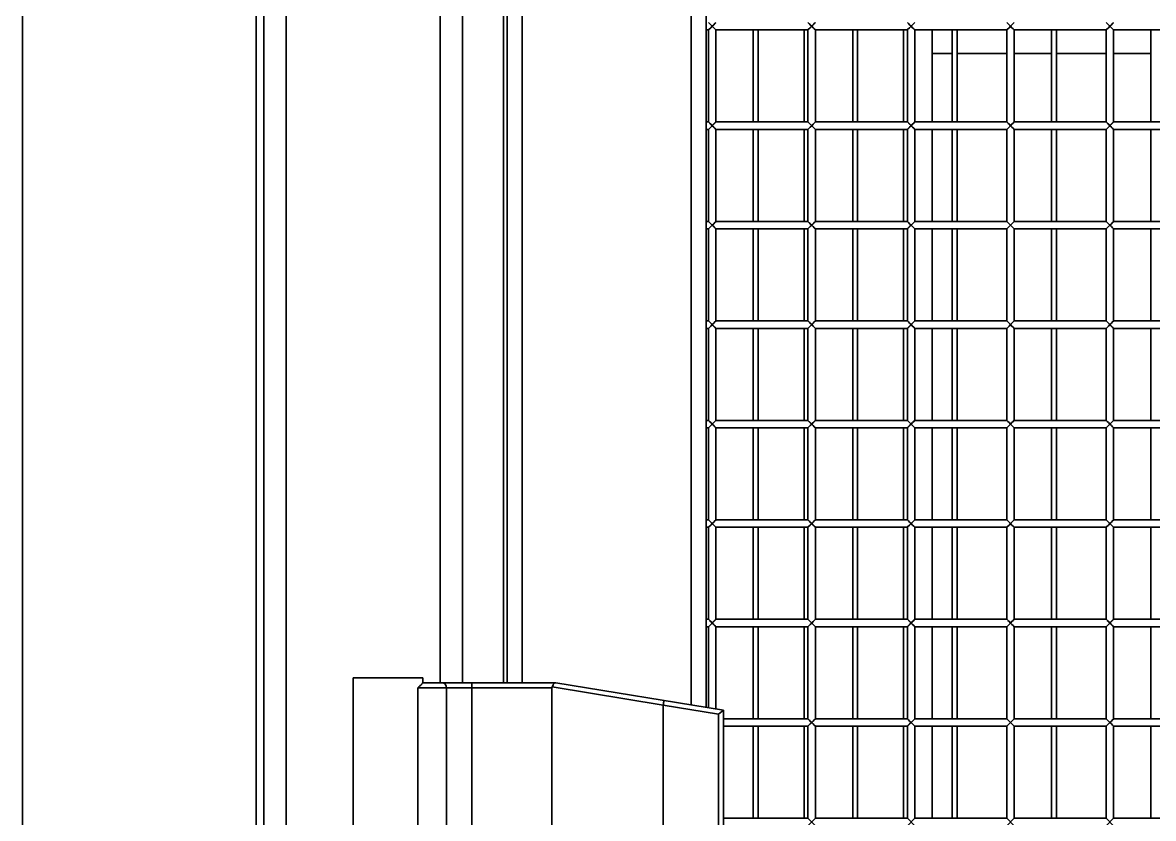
# Model space of a CAD drawing. Header units: millimetres. Extents: x 32496 to 166256, y 3504 to 23939.
# Drawn here: x 44252.6 to 44707.6, y 12470 to 12790 of the extents above; entities that cross this region are included whole.
import ezdxf

# ---------------------------------------------------------------- set-up
doc = ezdxf.new("R2010")
doc.units = ezdxf.units.MM
doc.layers.get('0').update_dxf_attribs({"lineweight": 35})

msp = doc.modelspace()

# ---------------------------------------------------------------- linework, layer by layer
at = {"linetype": 'Continuous'}
for p, q in [((44252.64, 13396.575), (44252.64, 10877.575)), ((44346.64, 13396.575), (44346.64, 10877.575)), ((44349.64, 13396.575), (44349.64, 10877.575)), ((44358.64, 10877.575), (44358.64, 13396.575)), ((44521.64, 12515.694), (44521.64, 13158.457)), ((44420.64, 12524.575), (44420.64, 13149.575)), ((44429.64, 12524.575), (44429.64, 13149.575)), ((44447.64, 12524.575), (44447.64, 13149.575)), ((44453.64, 13149.575), (44453.64, 12524.575)), ((44527.64, 13140.075), (44527.64, 12514.553)), ((44446.14, 13083.075), (44446.14, 12524.575)), ((44528.64, 12787.075), (44531.64, 12790.075)), ((44528.64, 12790.075), (44531.64, 12787.075)), ((44568.64, 12787.075), (44571.64, 12790.075)), ((44568.64, 12790.075), (44571.64, 12787.075)), ((44608.64, 12787.075), (44611.64, 12790.075)), ((44608.64, 12790.075), (44611.64, 12787.075)), ((44648.64, 12787.075), (44651.64, 12790.075)), ((44648.64, 12790.075), (44651.64, 12787.075)), ((44688.64, 12787.075), (44691.64, 12790.075)), ((44688.64, 12790.075), (44691.64, 12787.075)), ((44527.64, 12787.075), (44528.64, 12787.075)), ((44528.64, 12787.075), (44528.64, 12750.075)), ((44528.756, 12787.192), (44529.55, 12787.986)), ((44529.55, 12787.986), (44530.14, 12788.575)), ((44531.64, 12787.075), (44531.64, 12750.075)), ((44531.64, 12787.075), (44568.64, 12787.075)), ((44546.64, 12750.075), (44546.64, 12787.075)), ((44548.64, 12750.075), (44548.64, 12787.075)), ((44567.14, 12787.075), (44567.14, 12750.075)), ((44568.64, 12787.075), (44568.64, 12750.075)), ((44568.756, 12787.192), (44569.55, 12787.986)), ((44569.55, 12787.986), (44570.14, 12788.575)), ((44571.64, 12787.075), (44571.64, 12750.075)), ((44571.64, 12787.075), (44608.64, 12787.075)), ((44586.64, 12750.075), (44586.64, 12787.075)), ((44588.64, 12750.075), (44588.64, 12787.075)), ((44607.14, 12787.075), (44607.14, 12750.075)), ((44608.64, 12787.075), (44608.64, 12750.075)), ((44608.756, 12787.192), (44609.55, 12787.986)), ((44609.55, 12787.986), (44610.14, 12788.575)), ((44611.64, 12787.075), (44611.64, 12750.075)), ((44611.64, 12787.075), (44648.64, 12787.075)), ((44618.64, 12750.075), (44618.64, 12787.075)), ((44626.64, 12750.075), (44626.64, 12787.075)), ((44628.64, 12750.075), (44628.64, 12787.075)), ((44648.64, 12787.075), (44648.64, 12750.075)), ((44648.756, 12787.192), (44649.55, 12787.986)), ((44649.55, 12787.986), (44650.14, 12788.575)), ((44651.64, 12787.075), (44651.64, 12750.075)), ((44651.64, 12787.075), (44688.64, 12787.075)), ((44666.64, 12750.075), (44666.64, 12787.075)), ((44668.64, 12750.075), (44668.64, 12787.075)), ((44688.64, 12787.075), (44688.64, 12750.075)), ((44688.756, 12787.192), (44689.55, 12787.986)), ((44689.55, 12787.986), (44690.14, 12788.575)), ((44691.64, 12787.075), (44691.64, 12750.075)), ((44691.64, 12787.075), (44728.64, 12787.075)), ((44706.64, 12750.075), (44706.64, 12787.075)), ((44618.64, 12777.575), (44626.64, 12777.575)), ((44628.64, 12777.575), (44648.64, 12777.575)), ((44651.64, 12777.575), (44666.64, 12777.575)), ((44668.64, 12777.575), (44688.64, 12777.575)), ((44691.64, 12777.575), (44706.64, 12777.575)), ((44527.64, 12750.075), (44528.64, 12750.075)), ((44528.64, 12747.075), (44531.64, 12750.075)), ((44528.64, 12750.075), (44531.64, 12747.075)), ((44531.64, 12750.075), (44568.64, 12750.075)), ((44568.64, 12747.075), (44571.64, 12750.075)), ((44568.64, 12750.075), (44571.64, 12747.075)), ((44571.64, 12750.075), (44608.64, 12750.075)), ((44608.64, 12747.075), (44611.64, 12750.075)), ((44608.64, 12750.075), (44611.64, 12747.075)), ((44611.64, 12750.075), (44648.64, 12750.075)), ((44648.64, 12747.075), (44651.64, 12750.075)), ((44648.64, 12750.075), (44651.64, 12747.075)), ((44651.64, 12750.075), (44688.64, 12750.075)), ((44688.64, 12747.075), (44691.64, 12750.075)), ((44688.64, 12750.075), (44691.64, 12747.075)), ((44691.64, 12750.075), (44728.64, 12750.075)), ((44527.64, 12747.075), (44528.64, 12747.075)), ((44528.64, 12747.075), (44528.64, 12710.075)), ((44528.756, 12747.192), (44529.55, 12747.986)), ((44529.55, 12747.986), (44530.14, 12748.575)), ((44531.64, 12747.075), (44531.64, 12710.075)), ((44531.64, 12747.075), (44568.64, 12747.075)), ((44546.64, 12710.075), (44546.64, 12747.075)), ((44548.64, 12710.075), (44548.64, 12747.075)), ((44567.14, 12747.075), (44567.14, 12710.075)), ((44568.64, 12747.075), (44568.64, 12710.075)), ((44568.756, 12747.192), (44569.55, 12747.986)), ((44569.55, 12747.986), (44570.14, 12748.575)), ((44571.64, 12747.075), (44571.64, 12710.075)), ((44571.64, 12747.075), (44608.64, 12747.075)), ((44586.64, 12710.075), (44586.64, 12747.075)), ((44588.64, 12710.075), (44588.64, 12747.075)), ((44607.14, 12747.075), (44607.14, 12710.075)), ((44608.64, 12747.075), (44608.64, 12710.075)), ((44608.756, 12747.192), (44609.55, 12747.986)), ((44609.55, 12747.986), (44610.14, 12748.575)), ((44611.64, 12747.075), (44611.64, 12710.075)), ((44611.64, 12747.075), (44648.64, 12747.075)), ((44618.64, 12710.075), (44618.64, 12747.075)), ((44626.64, 12710.075), (44626.64, 12747.075)), ((44628.64, 12710.075), (44628.64, 12747.075)), ((44648.64, 12747.075), (44648.64, 12710.075)), ((44648.756, 12747.192), (44649.55, 12747.986)), ((44649.55, 12747.986), (44650.14, 12748.575)), ((44651.64, 12747.075), (44651.64, 12710.075)), ((44651.64, 12747.075), (44688.64, 12747.075)), ((44666.64, 12710.075), (44666.64, 12747.075)), ((44668.64, 12710.075), (44668.64, 12747.075)), ((44688.64, 12747.075), (44688.64, 12710.075)), ((44688.756, 12747.192), (44689.55, 12747.986)), ((44689.55, 12747.986), (44690.14, 12748.575)), ((44691.64, 12747.075), (44691.64, 12710.075)), ((44691.64, 12747.075), (44728.64, 12747.075)), ((44706.64, 12710.075), (44706.64, 12747.075)), ((44527.64, 12710.075), (44528.64, 12710.075)), ((44528.64, 12707.075), (44531.64, 12710.075)), ((44528.64, 12710.075), (44531.64, 12707.075)), ((44529.55, 12707.986), (44530.14, 12708.575)), ((44531.64, 12710.075), (44568.64, 12710.075)), ((44568.64, 12707.075), (44571.64, 12710.075)), ((44568.64, 12710.075), (44571.64, 12707.075)), ((44569.55, 12707.986), (44570.14, 12708.575)), ((44571.64, 12710.075), (44608.64, 12710.075)), ((44608.64, 12707.075), (44611.64, 12710.075)), ((44608.64, 12710.075), (44611.64, 12707.075)), ((44609.55, 12707.986), (44610.14, 12708.575)), ((44611.64, 12710.075), (44648.64, 12710.075)), ((44648.64, 12707.075), (44651.64, 12710.075)), ((44648.64, 12710.075), (44651.64, 12707.075)), ((44649.55, 12707.986), (44650.14, 12708.575)), ((44651.64, 12710.075), (44688.64, 12710.075)), ((44688.64, 12707.075), (44691.64, 12710.075)), ((44688.64, 12710.075), (44691.64, 12707.075)), ((44689.55, 12707.986), (44690.14, 12708.575)), ((44691.64, 12710.075), (44728.64, 12710.075)), ((44527.64, 12707.075), (44528.64, 12707.075)), ((44528.64, 12707.075), (44528.64, 12670.075)), ((44528.756, 12707.192), (44529.55, 12707.986)), ((44531.64, 12707.075), (44531.64, 12670.075)), ((44531.64, 12707.075), (44568.64, 12707.075)), ((44546.64, 12670.075), (44546.64, 12707.075)), ((44548.64, 12670.075), (44548.64, 12707.075)), ((44567.14, 12707.075), (44567.14, 12670.075)), ((44568.64, 12707.075), (44568.64, 12670.075)), ((44568.756, 12707.192), (44569.55, 12707.986)), ((44571.64, 12707.075), (44571.64, 12670.075)), ((44571.64, 12707.075), (44608.64, 12707.075)), ((44586.64, 12670.075), (44586.64, 12707.075)), ((44588.64, 12670.075), (44588.64, 12707.075)), ((44607.14, 12707.075), (44607.14, 12670.075)), ((44608.64, 12707.075), (44608.64, 12670.075)), ((44608.756, 12707.192), (44609.55, 12707.986)), ((44611.64, 12707.075), (44611.64, 12670.075)), ((44611.64, 12707.075), (44648.64, 12707.075)), ((44618.64, 12670.075), (44618.64, 12707.075)), ((44626.64, 12670.075), (44626.64, 12707.075)), ((44628.64, 12670.075), (44628.64, 12707.075)), ((44648.64, 12707.075), (44648.64, 12670.075)), ((44648.756, 12707.192), (44649.55, 12707.986)), ((44651.64, 12707.075), (44651.64, 12670.075)), ((44651.64, 12707.075), (44688.64, 12707.075)), ((44666.64, 12670.075), (44666.64, 12707.075)), ((44668.64, 12670.075), (44668.64, 12707.075)), ((44688.64, 12707.075), (44688.64, 12670.075)), ((44688.756, 12707.192), (44689.55, 12707.986)), ((44691.64, 12707.075), (44691.64, 12670.075)), ((44691.64, 12707.075), (44728.64, 12707.075)), ((44706.64, 12670.075), (44706.64, 12707.075)), ((44527.64, 12670.075), (44528.64, 12670.075)), ((44528.64, 12667.075), (44531.64, 12670.075)), ((44528.64, 12670.075), (44531.64, 12667.075)), ((44528.756, 12667.192), (44529.55, 12667.986)), ((44529.55, 12667.986), (44530.14, 12668.575)), ((44531.64, 12670.075), (44568.64, 12670.075)), ((44568.64, 12667.075), (44571.64, 12670.075)), ((44568.64, 12670.075), (44571.64, 12667.075)), ((44568.756, 12667.192), (44569.55, 12667.986)), ((44569.55, 12667.986), (44570.14, 12668.575)), ((44571.64, 12670.075), (44608.64, 12670.075)), ((44608.64, 12667.075), (44611.64, 12670.075)), ((44608.64, 12670.075), (44611.64, 12667.075)), ((44608.756, 12667.192), (44609.55, 12667.986)), ((44609.55, 12667.986), (44610.14, 12668.575)), ((44611.64, 12670.075), (44648.64, 12670.075)), ((44648.64, 12667.075), (44651.64, 12670.075)), ((44648.64, 12670.075), (44651.64, 12667.075)), ((44648.756, 12667.192), (44649.55, 12667.986)), ((44649.55, 12667.986), (44650.14, 12668.575)), ((44651.64, 12670.075), (44688.64, 12670.075)), ((44688.64, 12667.075), (44691.64, 12670.075)), ((44688.64, 12670.075), (44691.64, 12667.075)), ((44688.756, 12667.192), (44689.55, 12667.986)), ((44689.55, 12667.986), (44690.14, 12668.575)), ((44691.64, 12670.075), (44728.64, 12670.075)), ((44527.64, 12667.075), (44528.64, 12667.075)), ((44528.64, 12667.075), (44528.64, 12630.075)), ((44531.64, 12667.075), (44531.64, 12630.075)), ((44531.64, 12667.075), (44568.64, 12667.075)), ((44546.64, 12630.075), (44546.64, 12667.075)), ((44548.64, 12630.075), (44548.64, 12667.075)), ((44567.14, 12667.075), (44567.14, 12630.075)), ((44568.64, 12667.075), (44568.64, 12630.075)), ((44571.64, 12667.075), (44571.64, 12630.075)), ((44571.64, 12667.075), (44608.64, 12667.075)), ((44586.64, 12630.075), (44586.64, 12667.075)), ((44588.64, 12630.075), (44588.64, 12667.075)), ((44607.14, 12667.075), (44607.14, 12630.075)), ((44608.64, 12667.075), (44608.64, 12630.075)), ((44611.64, 12667.075), (44611.64, 12630.075)), ((44611.64, 12667.075), (44648.64, 12667.075)), ((44618.64, 12630.075), (44618.64, 12667.075)), ((44626.64, 12630.075), (44626.64, 12667.075)), ((44628.64, 12630.075), (44628.64, 12667.075)), ((44648.64, 12667.075), (44648.64, 12630.075)), ((44651.64, 12667.075), (44651.64, 12630.075)), ((44651.64, 12667.075), (44688.64, 12667.075)), ((44666.64, 12630.075), (44666.64, 12667.075)), ((44668.64, 12630.075), (44668.64, 12667.075)), ((44688.64, 12667.075), (44688.64, 12630.075)), ((44691.64, 12667.075), (44691.64, 12630.075)), ((44691.64, 12667.075), (44728.64, 12667.075)), ((44706.64, 12630.075), (44706.64, 12667.075)), ((44527.64, 12630.075), (44528.64, 12630.075)), ((44527.64, 12627.075), (44528.64, 12627.075)), ((44528.64, 12627.075), (44531.64, 12630.075)), ((44528.64, 12630.075), (44531.64, 12627.075)), ((44528.64, 12627.075), (44528.64, 12590.075)), ((44528.756, 12627.192), (44529.55, 12627.986)), ((44529.55, 12627.986), (44530.14, 12628.575)), ((44531.64, 12630.075), (44568.64, 12630.075)), ((44531.64, 12627.075), (44531.64, 12590.075)), ((44531.64, 12627.075), (44568.64, 12627.075)), ((44546.64, 12590.075), (44546.64, 12627.075)), ((44548.64, 12590.075), (44548.64, 12627.075)), ((44567.14, 12627.075), (44567.14, 12590.075)), ((44568.64, 12627.075), (44571.64, 12630.075)), ((44568.64, 12630.075), (44571.64, 12627.075)), ((44568.64, 12627.075), (44568.64, 12590.075)), ((44568.756, 12627.192), (44569.55, 12627.986)), ((44569.55, 12627.986), (44570.14, 12628.575)), ((44571.64, 12630.075), (44608.64, 12630.075)), ((44571.64, 12627.075), (44571.64, 12590.075)), ((44571.64, 12627.075), (44608.64, 12627.075)), ((44586.64, 12590.075), (44586.64, 12627.075)), ((44588.64, 12590.075), (44588.64, 12627.075)), ((44607.14, 12627.075), (44607.14, 12590.075)), ((44608.64, 12627.075), (44611.64, 12630.075)), ((44608.64, 12630.075), (44611.64, 12627.075)), ((44608.64, 12627.075), (44608.64, 12590.075)), ((44608.756, 12627.192), (44609.55, 12627.986)), ((44609.55, 12627.986), (44610.14, 12628.575)), ((44611.64, 12630.075), (44648.64, 12630.075)), ((44611.64, 12627.075), (44611.64, 12590.075)), ((44611.64, 12627.075), (44648.64, 12627.075)), ((44618.64, 12590.075), (44618.64, 12627.075)), ((44626.64, 12590.075), (44626.64, 12627.075)), ((44628.64, 12590.075), (44628.64, 12627.075)), ((44648.64, 12627.075), (44651.64, 12630.075)), ((44648.64, 12630.075), (44651.64, 12627.075)), ((44648.64, 12627.075), (44648.64, 12590.075)), ((44648.756, 12627.192), (44649.55, 12627.986)), ((44649.55, 12627.986), (44650.14, 12628.575)), ((44651.64, 12630.075), (44688.64, 12630.075)), ((44651.64, 12627.075), (44651.64, 12590.075)), ((44651.64, 12627.075), (44688.64, 12627.075)), ((44666.64, 12590.075), (44666.64, 12627.075)), ((44668.64, 12590.075), (44668.64, 12627.075)), ((44688.64, 12627.075), (44691.64, 12630.075)), ((44688.64, 12630.075), (44691.64, 12627.075)), ((44688.64, 12627.075), (44688.64, 12590.075)), ((44688.756, 12627.192), (44689.55, 12627.986)), ((44689.55, 12627.986), (44690.14, 12628.575)), ((44691.64, 12630.075), (44728.64, 12630.075)), ((44691.64, 12627.075), (44691.64, 12590.075)), ((44691.64, 12627.075), (44728.64, 12627.075)), ((44706.64, 12590.075), (44706.64, 12627.075)), ((44527.64, 12590.075), (44528.64, 12590.075)), ((44528.64, 12587.075), (44531.64, 12590.075)), ((44528.64, 12590.075), (44531.64, 12587.075)), ((44531.64, 12590.075), (44568.64, 12590.075)), ((44568.64, 12587.075), (44571.64, 12590.075)), ((44568.64, 12590.075), (44571.64, 12587.075)), ((44571.64, 12590.075), (44608.64, 12590.075)), ((44608.64, 12587.075), (44611.64, 12590.075)), ((44608.64, 12590.075), (44611.64, 12587.075)), ((44611.64, 12590.075), (44648.64, 12590.075)), ((44648.64, 12587.075), (44651.64, 12590.075)), ((44648.64, 12590.075), (44651.64, 12587.075)), ((44651.64, 12590.075), (44688.64, 12590.075)), ((44688.64, 12587.075), (44691.64, 12590.075)), ((44688.64, 12590.075), (44691.64, 12587.075)), ((44691.64, 12590.075), (44728.64, 12590.075)), ((44527.64, 12587.075), (44528.64, 12587.075)), ((44528.64, 12587.075), (44528.64, 12550.075)), ((44528.756, 12587.192), (44529.55, 12587.986)), ((44529.55, 12587.986), (44530.14, 12588.575)), ((44531.64, 12587.075), (44531.64, 12550.075)), ((44531.64, 12587.075), (44568.64, 12587.075)), ((44546.64, 12550.075), (44546.64, 12587.075)), ((44548.64, 12550.075), (44548.64, 12587.075)), ((44567.14, 12587.075), (44567.14, 12550.075)), ((44568.64, 12587.075), (44568.64, 12550.075)), ((44568.756, 12587.192), (44569.55, 12587.986)), ((44569.55, 12587.986), (44570.14, 12588.575)), ((44571.64, 12587.075), (44571.64, 12550.075)), ((44571.64, 12587.075), (44608.64, 12587.075)), ((44586.64, 12550.075), (44586.64, 12587.075)), ((44588.64, 12550.075), (44588.64, 12587.075)), ((44607.14, 12587.075), (44607.14, 12550.075)), ((44608.64, 12587.075), (44608.64, 12550.075)), ((44608.756, 12587.192), (44609.55, 12587.986)), ((44609.55, 12587.986), (44610.14, 12588.575)), ((44611.64, 12587.075), (44611.64, 12550.075)), ((44611.64, 12587.075), (44648.64, 12587.075)), ((44618.64, 12550.075), (44618.64, 12587.075)), ((44626.64, 12550.075), (44626.64, 12587.075)), ((44628.64, 12550.075), (44628.64, 12587.075)), ((44648.64, 12587.075), (44648.64, 12550.075)), ((44648.756, 12587.192), (44649.55, 12587.986)), ((44649.55, 12587.986), (44650.14, 12588.575)), ((44651.64, 12587.075), (44651.64, 12550.075)), ((44651.64, 12587.075), (44688.64, 12587.075)), ((44666.64, 12550.075), (44666.64, 12587.075)), ((44668.64, 12550.075), (44668.64, 12587.075)), ((44688.64, 12587.075), (44688.64, 12550.075)), ((44688.756, 12587.192), (44689.55, 12587.986)), ((44689.55, 12587.986), (44690.14, 12588.575)), ((44691.64, 12587.075), (44691.64, 12550.075)), ((44691.64, 12587.075), (44728.64, 12587.075)), ((44706.64, 12550.075), (44706.64, 12587.075)), ((44527.64, 12550.075), (44528.64, 12550.075)), ((44528.64, 12547.075), (44531.64, 12550.075)), ((44528.64, 12550.075), (44531.64, 12547.075)), ((44531.64, 12550.075), (44568.64, 12550.075)), ((44568.64, 12547.075), (44571.64, 12550.075)), ((44568.64, 12550.075), (44571.64, 12547.075)), ((44571.64, 12550.075), (44608.64, 12550.075)), ((44608.64, 12547.075), (44611.64, 12550.075)), ((44608.64, 12550.075), (44611.64, 12547.075)), ((44611.64, 12550.075), (44648.64, 12550.075)), ((44648.64, 12547.075), (44651.64, 12550.075)), ((44648.64, 12550.075), (44651.64, 12547.075)), ((44651.64, 12550.075), (44688.64, 12550.075)), ((44688.64, 12547.075), (44691.64, 12550.075)), ((44688.64, 12550.075), (44691.64, 12547.075)), ((44691.64, 12550.075), (44728.64, 12550.075)), ((44527.64, 12547.075), (44528.64, 12547.075)), ((44528.64, 12547.075), (44528.64, 12514.553)), ((44528.756, 12547.192), (44529.55, 12547.986)), ((44529.55, 12547.986), (44530.14, 12548.575)), ((44531.64, 12547.075), (44531.64, 12514.064)), ((44531.64, 12547.075), (44568.64, 12547.075)), ((44546.64, 12510.075), (44546.64, 12547.075)), ((44548.64, 12510.075), (44548.64, 12547.075)), ((44567.14, 12547.075), (44567.14, 12510.075)), ((44568.64, 12547.075), (44568.64, 12510.075)), ((44568.756, 12547.192), (44569.55, 12547.986)), ((44569.55, 12547.986), (44570.14, 12548.575)), ((44571.64, 12547.075), (44571.64, 12510.075)), ((44571.64, 12547.075), (44608.64, 12547.075)), ((44586.64, 12510.075), (44586.64, 12547.075)), ((44588.64, 12510.075), (44588.64, 12547.075)), ((44607.14, 12547.075), (44607.14, 12510.075)), ((44608.64, 12547.075), (44608.64, 12510.075)), ((44608.756, 12547.192), (44609.55, 12547.986)), ((44609.55, 12547.986), (44610.14, 12548.575)), ((44611.64, 12547.075), (44611.64, 12510.075)), ((44611.64, 12547.075), (44648.64, 12547.075)), ((44618.64, 12510.075), (44618.64, 12547.075)), ((44626.64, 12510.075), (44626.64, 12547.075)), ((44628.64, 12510.075), (44628.64, 12547.075)), ((44648.64, 12547.075), (44648.64, 12510.075)), ((44648.756, 12547.192), (44649.55, 12547.986)), ((44649.55, 12547.986), (44650.14, 12548.575)), ((44651.64, 12547.075), (44651.64, 12510.075)), ((44651.64, 12547.075), (44688.64, 12547.075)), ((44666.64, 12510.075), (44666.64, 12547.075)), ((44668.64, 12510.075), (44668.64, 12547.075)), ((44688.64, 12547.075), (44688.64, 12510.075)), ((44688.756, 12547.192), (44689.55, 12547.986)), ((44689.55, 12547.986), (44690.14, 12548.575)), ((44691.64, 12547.075), (44691.64, 12510.075)), ((44691.64, 12547.075), (44728.64, 12547.075)), ((44706.64, 12510.075), (44706.64, 12547.075)), ((44385.64, 12447.575), (44385.64, 12526.575)), ((44413.64, 12526.575), (44385.64, 12526.575)), ((44413.64, 12524.575), (44413.64, 12526.575)), ((44411.671, 12522.575), (44411.671, 12451.575)), ((44465.64, 12522.575), (44411.671, 12522.575)), ((44413.64, 12524.575), (44467.14, 12524.575)), ((44423.151, 12451.575), (44423.151, 12522.575)), ((44433.463, 12524.575), (44433.463, 12449.575)), ((44465.64, 12522.575), (44465.64, 12451.575)), ((44465.721, 12522.858), (44510.446, 12515.57)), ((44467.14, 12524.575), (44534.64, 12513.575)), ((44510.44, 12515.493), (44510.44, 12458.658)), ((44510.44, 12515.493), (44532.64, 12511.875)), ((44534.64, 12513.575), (44532.64, 12511.875)), ((44534.64, 12513.575), (44534.64, 12460.575)), ((44532.64, 12462.276), (44532.64, 12511.875)), ((44534.64, 12510.075), (44568.64, 12510.075)), ((44568.64, 12507.075), (44571.64, 12510.075)), ((44568.64, 12510.075), (44571.64, 12507.075)), ((44568.756, 12507.192), (44569.55, 12507.986)), ((44569.55, 12507.986), (44570.14, 12508.575)), ((44571.64, 12510.075), (44608.64, 12510.075)), ((44608.64, 12507.075), (44611.64, 12510.075)), ((44608.64, 12510.075), (44611.64, 12507.075)), ((44608.756, 12507.192), (44609.55, 12507.986)), ((44609.55, 12507.986), (44610.14, 12508.575)), ((44611.64, 12510.075), (44648.64, 12510.075)), ((44648.64, 12507.075), (44651.64, 12510.075)), ((44648.64, 12510.075), (44651.64, 12507.075)), ((44648.756, 12507.192), (44649.55, 12507.986)), ((44649.55, 12507.986), (44650.14, 12508.575)), ((44651.64, 12510.075), (44688.64, 12510.075)), ((44688.64, 12507.075), (44691.64, 12510.075)), ((44688.64, 12510.075), (44691.64, 12507.075)), ((44688.756, 12507.192), (44689.55, 12507.986)), ((44689.55, 12507.986), (44690.14, 12508.575)), ((44691.64, 12510.075), (44728.64, 12510.075)), ((44534.64, 12507.075), (44568.64, 12507.075)), ((44546.64, 12470.075), (44546.64, 12507.075)), ((44548.64, 12470.075), (44548.64, 12507.075)), ((44567.14, 12507.075), (44567.14, 12470.075)), ((44568.64, 12507.075), (44568.64, 12470.075)), ((44571.64, 12507.075), (44571.64, 12470.075)), ((44571.64, 12507.075), (44608.64, 12507.075)), ((44586.64, 12470.075), (44586.64, 12507.075)), ((44588.64, 12470.075), (44588.64, 12507.075)), ((44607.14, 12507.075), (44607.14, 12470.075)), ((44608.64, 12507.075), (44608.64, 12470.075)), ((44611.64, 12507.075), (44611.64, 12470.075)), ((44611.64, 12507.075), (44648.64, 12507.075)), ((44618.64, 12470.075), (44618.64, 12507.075)), ((44626.64, 12470.075), (44626.64, 12507.075)), ((44628.64, 12470.075), (44628.64, 12507.075)), ((44648.64, 12507.075), (44648.64, 12470.075)), ((44651.64, 12507.075), (44651.64, 12470.075)), ((44651.64, 12507.075), (44688.64, 12507.075)), ((44666.64, 12470.075), (44666.64, 12507.075)), ((44668.64, 12470.075), (44668.64, 12507.075)), ((44688.64, 12507.075), (44688.64, 12470.075)), ((44691.64, 12507.075), (44691.64, 12470.075)), ((44691.64, 12507.075), (44728.64, 12507.075)), ((44706.64, 12470.075), (44706.64, 12507.075)), ((44534.64, 12470.075), (44568.64, 12470.075)), ((44568.64, 12467.075), (44571.64, 12470.075)), ((44568.64, 12470.075), (44571.64, 12467.075)), ((44571.64, 12470.075), (44608.64, 12470.075)), ((44608.64, 12467.075), (44611.64, 12470.075)), ((44608.64, 12470.075), (44611.64, 12467.075)), ((44611.64, 12470.075), (44648.64, 12470.075)), ((44648.64, 12467.075), (44651.64, 12470.075)), ((44648.64, 12470.075), (44651.64, 12467.075)), ((44651.64, 12470.075), (44688.64, 12470.075)), ((44688.64, 12467.075), (44691.64, 12470.075)), ((44688.64, 12470.075), (44691.64, 12467.075)), ((44691.64, 12470.075), (44728.64, 12470.075))]:
    msp.add_line(p, q, dxfattribs=at)
for points in [[(44530.14, 12788.575), (44529.553, 12789.162), (44529.077, 12789.638)], [(44531.524, 12789.96), (44531.209, 12789.645), (44530.72, 12789.155), (44530.14, 12788.575)], [(44530.14, 12788.575), (44530.731, 12787.985), (44531.2, 12787.515), (44531.64, 12787.075)], [(44570.14, 12788.575), (44569.553, 12789.162), (44569.077, 12789.638)], [(44571.524, 12789.96), (44571.209, 12789.645), (44570.72, 12789.155), (44570.14, 12788.575)], [(44570.14, 12788.575), (44570.731, 12787.985), (44571.2, 12787.515), (44571.64, 12787.075)], [(44610.14, 12788.575), (44609.553, 12789.162), (44609.077, 12789.638)], [(44611.524, 12789.96), (44611.209, 12789.645), (44610.72, 12789.155), (44610.14, 12788.575)], [(44610.14, 12788.575), (44610.731, 12787.985), (44611.2, 12787.515), (44611.64, 12787.075)], [(44650.14, 12788.575), (44649.553, 12789.162), (44649.077, 12789.638)], [(44651.524, 12789.96), (44651.209, 12789.645), (44650.72, 12789.155), (44650.14, 12788.575)], [(44650.14, 12788.575), (44650.731, 12787.985), (44651.2, 12787.515), (44651.64, 12787.075)], [(44690.14, 12788.575), (44689.553, 12789.162), (44689.077, 12789.638)], [(44691.524, 12789.96), (44691.209, 12789.645), (44690.72, 12789.155), (44690.14, 12788.575)], [(44690.14, 12788.575), (44690.731, 12787.985), (44691.2, 12787.515), (44691.64, 12787.075)], [(44530.14, 12748.575), (44529.553, 12749.162), (44529.077, 12749.638)], [(44531.524, 12749.96), (44531.209, 12749.645), (44530.72, 12749.155), (44530.14, 12748.575)], [(44570.14, 12748.575), (44569.553, 12749.162), (44569.077, 12749.638)], [(44571.524, 12749.96), (44571.209, 12749.645), (44570.72, 12749.155), (44570.14, 12748.575)], [(44610.14, 12748.575), (44609.553, 12749.162), (44609.077, 12749.638)], [(44611.524, 12749.96), (44611.209, 12749.645), (44610.72, 12749.155), (44610.14, 12748.575)], [(44650.14, 12748.575), (44649.553, 12749.162), (44649.077, 12749.638)], [(44651.524, 12749.96), (44651.209, 12749.645), (44650.72, 12749.155), (44650.14, 12748.575)], [(44690.14, 12748.575), (44689.553, 12749.162), (44689.077, 12749.638)], [(44691.524, 12749.96), (44691.209, 12749.645), (44690.72, 12749.155), (44690.14, 12748.575)], [(44530.14, 12748.575), (44530.731, 12747.985), (44531.2, 12747.515), (44531.64, 12747.075)], [(44570.14, 12748.575), (44570.731, 12747.985), (44571.2, 12747.515), (44571.64, 12747.075)], [(44610.14, 12748.575), (44610.731, 12747.985), (44611.2, 12747.515), (44611.64, 12747.075)], [(44650.14, 12748.575), (44650.731, 12747.985), (44651.2, 12747.515), (44651.64, 12747.075)], [(44690.14, 12748.575), (44690.731, 12747.985), (44691.2, 12747.515), (44691.64, 12747.075)], [(44530.14, 12708.575), (44529.553, 12709.162), (44529.077, 12709.638)], [(44531.524, 12709.96), (44531.209, 12709.645), (44530.72, 12709.155), (44530.14, 12708.575)], [(44530.14, 12708.575), (44530.731, 12707.985), (44531.2, 12707.515), (44531.64, 12707.075)], [(44570.14, 12708.575), (44569.553, 12709.162), (44569.077, 12709.638)], [(44571.524, 12709.96), (44571.209, 12709.645), (44570.72, 12709.155), (44570.14, 12708.575)], [(44570.14, 12708.575), (44570.731, 12707.985), (44571.2, 12707.515), (44571.64, 12707.075)], [(44610.14, 12708.575), (44609.553, 12709.162), (44609.077, 12709.638)], [(44611.524, 12709.96), (44611.209, 12709.645), (44610.72, 12709.155), (44610.14, 12708.575)], [(44610.14, 12708.575), (44610.731, 12707.985), (44611.2, 12707.515), (44611.64, 12707.075)], [(44650.14, 12708.575), (44649.553, 12709.162), (44649.077, 12709.638)], [(44651.524, 12709.96), (44651.209, 12709.645), (44650.72, 12709.155), (44650.14, 12708.575)], [(44650.14, 12708.575), (44650.731, 12707.985), (44651.2, 12707.515), (44651.64, 12707.075)], [(44690.14, 12708.575), (44689.553, 12709.162), (44689.077, 12709.638)], [(44691.524, 12709.96), (44691.209, 12709.645), (44690.72, 12709.155), (44690.14, 12708.575)], [(44690.14, 12708.575), (44690.731, 12707.985), (44691.2, 12707.515), (44691.64, 12707.075)], [(44530.14, 12668.575), (44529.553, 12669.162), (44529.077, 12669.638)], [(44531.524, 12669.96), (44531.209, 12669.645), (44530.72, 12669.155), (44530.14, 12668.575)], [(44530.14, 12668.575), (44530.731, 12667.985), (44531.2, 12667.515), (44531.64, 12667.075)], [(44570.14, 12668.575), (44569.553, 12669.162), (44569.077, 12669.638)], [(44571.524, 12669.96), (44571.209, 12669.645), (44570.72, 12669.155), (44570.14, 12668.575)], [(44570.14, 12668.575), (44570.731, 12667.985), (44571.2, 12667.515), (44571.64, 12667.075)], [(44610.14, 12668.575), (44609.553, 12669.162), (44609.077, 12669.638)], [(44611.524, 12669.96), (44611.209, 12669.645), (44610.72, 12669.155), (44610.14, 12668.575)], [(44610.14, 12668.575), (44610.731, 12667.985), (44611.2, 12667.515), (44611.64, 12667.075)], [(44650.14, 12668.575), (44649.553, 12669.162), (44649.077, 12669.638)], [(44651.524, 12669.96), (44651.209, 12669.645), (44650.72, 12669.155), (44650.14, 12668.575)], [(44650.14, 12668.575), (44650.731, 12667.985), (44651.2, 12667.515), (44651.64, 12667.075)], [(44690.14, 12668.575), (44689.553, 12669.162), (44689.077, 12669.638)], [(44691.524, 12669.96), (44691.209, 12669.645), (44690.72, 12669.155), (44690.14, 12668.575)], [(44690.14, 12668.575), (44690.731, 12667.985), (44691.2, 12667.515), (44691.64, 12667.075)], [(44530.14, 12628.575), (44529.553, 12629.162), (44529.077, 12629.638)], [(44531.524, 12629.96), (44531.209, 12629.645), (44530.72, 12629.155), (44530.14, 12628.575)], [(44530.14, 12628.575), (44530.731, 12627.985), (44531.2, 12627.515), (44531.64, 12627.075)], [(44570.14, 12628.575), (44569.553, 12629.162), (44569.077, 12629.638)], [(44571.524, 12629.96), (44571.209, 12629.645), (44570.72, 12629.155), (44570.14, 12628.575)], [(44570.14, 12628.575), (44570.731, 12627.985), (44571.2, 12627.515), (44571.64, 12627.075)], [(44610.14, 12628.575), (44609.553, 12629.162), (44609.077, 12629.638)], [(44611.524, 12629.96), (44611.209, 12629.645), (44610.72, 12629.155), (44610.14, 12628.575)], [(44610.14, 12628.575), (44610.731, 12627.985), (44611.2, 12627.515), (44611.64, 12627.075)], [(44650.14, 12628.575), (44649.553, 12629.162), (44649.077, 12629.638)], [(44651.524, 12629.96), (44651.209, 12629.645), (44650.72, 12629.155), (44650.14, 12628.575)], [(44650.14, 12628.575), (44650.731, 12627.985), (44651.2, 12627.515), (44651.64, 12627.075)], [(44690.14, 12628.575), (44689.553, 12629.162), (44689.077, 12629.638)], [(44691.524, 12629.96), (44691.209, 12629.645), (44690.72, 12629.155), (44690.14, 12628.575)], [(44690.14, 12628.575), (44690.731, 12627.985), (44691.2, 12627.515), (44691.64, 12627.075)], [(44531.524, 12589.96), (44531.209, 12589.645), (44530.72, 12589.155), (44530.14, 12588.575)], [(44571.524, 12589.96), (44571.209, 12589.645), (44570.72, 12589.155), (44570.14, 12588.575)], [(44611.524, 12589.96), (44611.209, 12589.645), (44610.72, 12589.155), (44610.14, 12588.575)], [(44651.524, 12589.96), (44651.209, 12589.645), (44650.72, 12589.155), (44650.14, 12588.575)], [(44691.524, 12589.96), (44691.209, 12589.645), (44690.72, 12589.155), (44690.14, 12588.575)], [(44530.14, 12588.575), (44529.553, 12589.162), (44529.077, 12589.638)], [(44530.14, 12588.575), (44530.731, 12587.985), (44531.2, 12587.515), (44531.64, 12587.075)], [(44570.14, 12588.575), (44569.553, 12589.162), (44569.077, 12589.638)], [(44570.14, 12588.575), (44570.731, 12587.985), (44571.2, 12587.515), (44571.64, 12587.075)], [(44610.14, 12588.575), (44609.553, 12589.162), (44609.077, 12589.638)], [(44610.14, 12588.575), (44610.731, 12587.985), (44611.2, 12587.515), (44611.64, 12587.075)], [(44650.14, 12588.575), (44649.553, 12589.162), (44649.077, 12589.638)], [(44650.14, 12588.575), (44650.731, 12587.985), (44651.2, 12587.515), (44651.64, 12587.075)], [(44690.14, 12588.575), (44689.553, 12589.162), (44689.077, 12589.638)], [(44690.14, 12588.575), (44690.731, 12587.985), (44691.2, 12587.515), (44691.64, 12587.075)], [(44530.14, 12548.575), (44529.553, 12549.162), (44529.077, 12549.638)], [(44531.524, 12549.96), (44531.209, 12549.645), (44530.72, 12549.155), (44530.14, 12548.575)], [(44570.14, 12548.575), (44569.553, 12549.162), (44569.077, 12549.638)], [(44571.524, 12549.96), (44571.209, 12549.645), (44570.72, 12549.155), (44570.14, 12548.575)], [(44610.14, 12548.575), (44609.553, 12549.162), (44609.077, 12549.638)], [(44611.524, 12549.96), (44611.209, 12549.645), (44610.72, 12549.155), (44610.14, 12548.575)], [(44650.14, 12548.575), (44649.553, 12549.162), (44649.077, 12549.638)], [(44651.524, 12549.96), (44651.209, 12549.645), (44650.72, 12549.155), (44650.14, 12548.575)], [(44690.14, 12548.575), (44689.553, 12549.162), (44689.077, 12549.638)], [(44691.524, 12549.96), (44691.209, 12549.645), (44690.72, 12549.155), (44690.14, 12548.575)], [(44530.14, 12548.575), (44530.731, 12547.985), (44531.2, 12547.515), (44531.64, 12547.075)], [(44570.14, 12548.575), (44570.731, 12547.985), (44571.2, 12547.515), (44571.64, 12547.075)], [(44610.14, 12548.575), (44610.731, 12547.985), (44611.2, 12547.515), (44611.64, 12547.075)], [(44650.14, 12548.575), (44650.731, 12547.985), (44651.2, 12547.515), (44651.64, 12547.075)], [(44690.14, 12548.575), (44690.731, 12547.985), (44691.2, 12547.515), (44691.64, 12547.075)], [(44570.14, 12508.575), (44569.553, 12509.162), (44569.077, 12509.638)], [(44571.524, 12509.96), (44571.209, 12509.645), (44570.72, 12509.155), (44570.14, 12508.575)], [(44570.14, 12508.575), (44570.731, 12507.985), (44571.2, 12507.515), (44571.64, 12507.075)], [(44610.14, 12508.575), (44609.553, 12509.162), (44609.077, 12509.638)], [(44611.524, 12509.96), (44611.209, 12509.645), (44610.72, 12509.155), (44610.14, 12508.575)], [(44610.14, 12508.575), (44610.731, 12507.985), (44611.2, 12507.515), (44611.64, 12507.075)], [(44650.14, 12508.575), (44649.553, 12509.162), (44649.077, 12509.638)], [(44651.524, 12509.96), (44651.209, 12509.645), (44650.72, 12509.155), (44650.14, 12508.575)], [(44650.14, 12508.575), (44650.731, 12507.985), (44651.2, 12507.515), (44651.64, 12507.075)], [(44690.14, 12508.575), (44689.553, 12509.162), (44689.077, 12509.638)], [(44691.524, 12509.96), (44691.209, 12509.645), (44690.72, 12509.155), (44690.14, 12508.575)], [(44690.14, 12508.575), (44690.731, 12507.985), (44691.2, 12507.515), (44691.64, 12507.075)]]:
    msp.add_lwpolyline(points, dxfattribs=at)
for centre, major_axis, ratio, start_param, end_param in [((44473.785, 12522.575), (8.145, 0), 0.2455357, 2.9998821, 3.1415927), ((44518.585, 12514.165), (8.138, -1.411), 0.2419381, -3.1380278, -3.0996653)]:
    msp.add_ellipse(centre, major_axis=major_axis, ratio=ratio, start_param=start_param, end_param=end_param, dxfattribs=at)
for points, knots in [([(44411.671, 12522.575), (44411.821, 12522.686), (44412.104, 12522.907), (44412.493, 12523.242), (44412.828, 12523.563), (44413.107, 12523.859), (44413.302, 12524.089), (44413.428, 12524.252), (44413.502, 12524.353), (44413.56, 12524.438), (44413.598, 12524.498), (44413.619, 12524.535), (44413.63, 12524.554), (44413.636, 12524.567), (44413.64, 12524.573), (44413.64, 12524.575)], [0, 0, 0, 0, 0.1982754, 0.3806938, 0.5455653, 0.6907758, 0.8134789, 0.8652438, 0.9098414, 0.9465551, 0.9745353, 0.984937, 0.9927617, 0.9978387, 1, 1, 1, 1]), ([(44423.151, 12522.575), (44423.151, 12522.834), (44423.065, 12523.347), (44422.693, 12524.009), (44422.123, 12524.465), (44421.657, 12524.575), (44421.432, 12524.575)], [0, 0, 0, 0, 0.2672147, 0.5246358, 0.7676565, 1, 1, 1, 1]), ([(44466.994, 12524.575), (44466.923, 12524.575), (44466.785, 12524.563), (44466.596, 12524.467), (44466.449, 12524.301), (44466.263, 12523.988), (44466.045, 12523.489), (44465.847, 12523.074), (44465.721, 12522.858)], [0, 0, 0, 0, 0.0954914, 0.1815719, 0.2751296, 0.3866593, 0.6670272, 1, 1, 1, 1]), ([(44510.52, 12517.506), (44510.539, 12517.503), (44510.56, 12517.464), (44510.575, 12517.411), (44510.591, 12517.312), (44510.598, 12517.15), (44510.593, 12516.802), (44510.546, 12516.267), (44510.485, 12515.815), (44510.446, 12515.57)], [0, 0, 0, 0, 0.0295837, 0.0551746, 0.0889134, 0.1806036, 0.3027047, 0.6210402, 1, 1, 1, 1])]:
    msp.add_open_spline(points, degree=3, knots=knots, dxfattribs=at)

doc.saveas('drawing.dxf')
